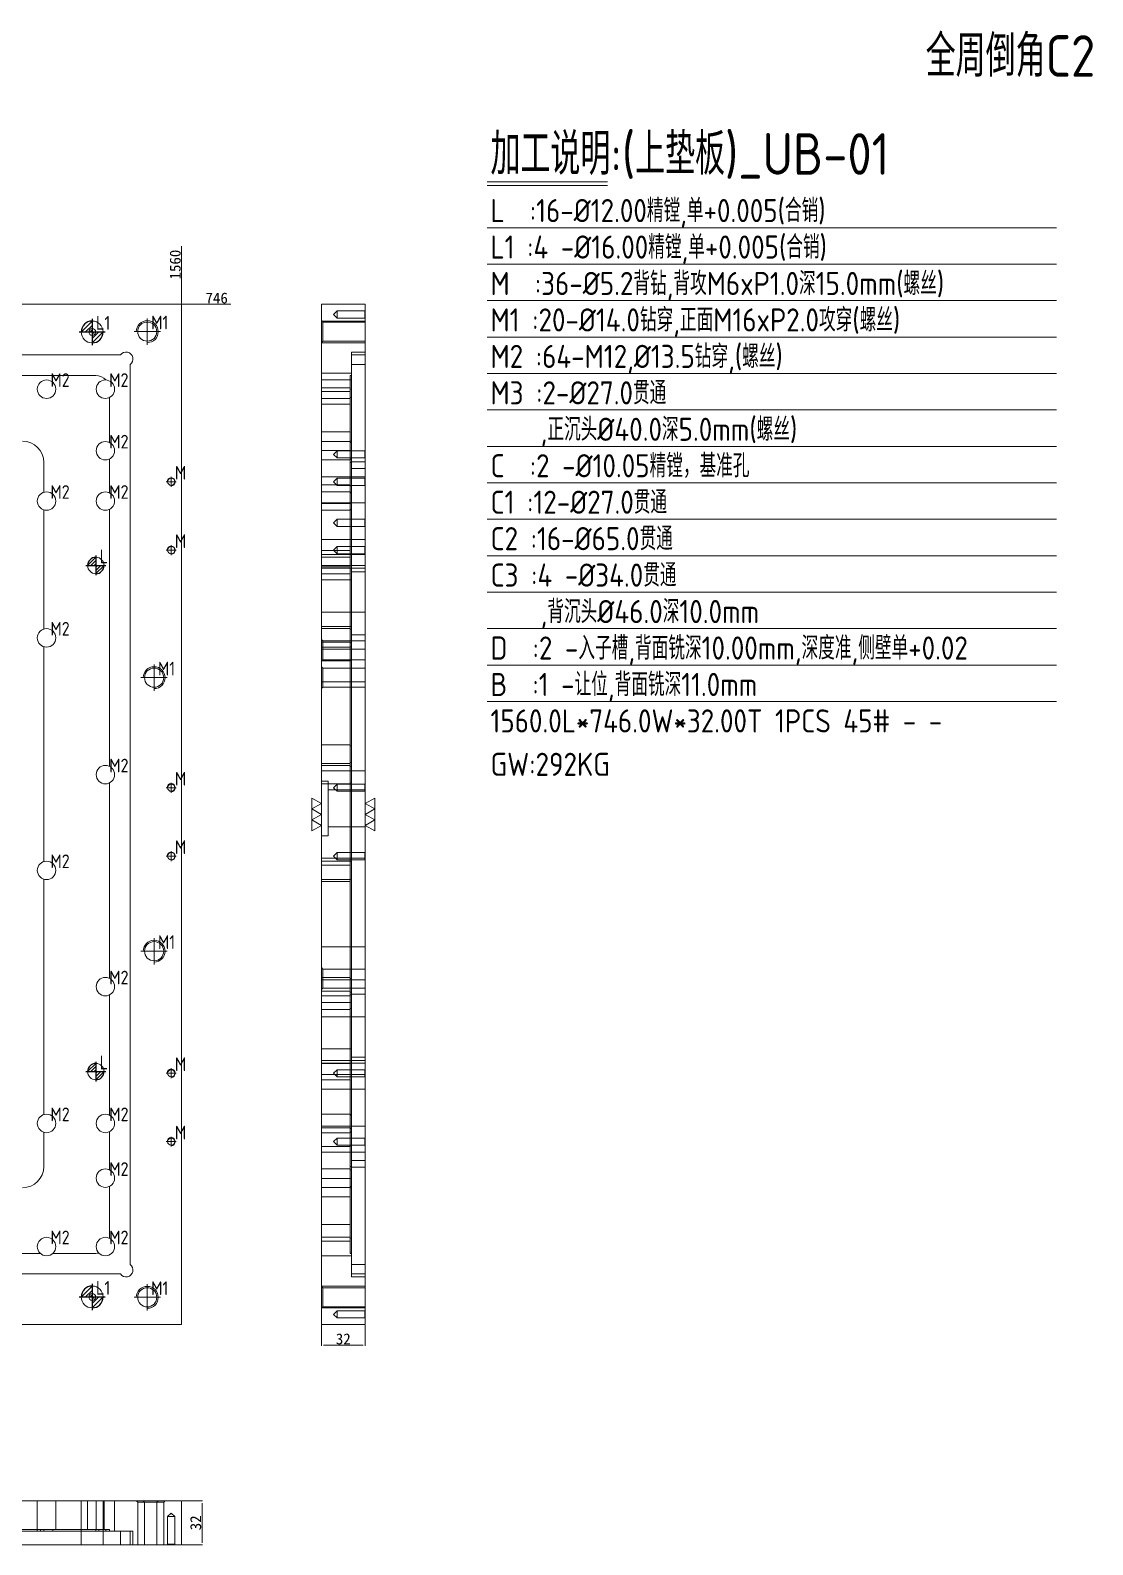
# Model space of a CAD drawing. Header units: millimetres. Extents: x 10824 to 13071, y 70439 to 71553.
# Drawn here: x 12294 to 13071, y 70446 to 71553 of the extents above; entities that cross this region are included whole.
import ezdxf

# ---------------------------------------------------------------- set-up
doc = ezdxf.new("R2010")
doc.units = ezdxf.units.MM
doc.linetypes.add('CENTER', pattern=[0])
doc.linetypes.add('DASHED', pattern=[0])
doc.layers.add('dim', color=4, linetype='Continuous')
doc.layers.add('dim_temp', color=161, linetype='Continuous', lineweight=9)
doc.layers.add('U1', color=7, linetype='Continuous', true_color=0xffffff)
doc.layers.add('UB', color=7, linetype='Continuous', true_color=0xffffff)
doc.styles.add('_PUG_ERP', font='txt')
doc.styles.add('gbenor', font='gbenor.shx', dxfattribs={"bigfont": 'gbcbig'})
doc.dimstyles.new('_PUG_ERP', dxfattribs={"dimtxt": 8, "dimasz": 1.5, "dimexe": 0.5, "dimexo": 0.5, "dimgap": 0.5, "dimtad": 1, "dimtxsty": '_PUG_ERP', "dimblk": 'CLOSEDBLANK', "dimcen": 0, "dimclrd": 4, "dimclre": 4, "dimclrt": 3, "dimazin": 3, "dimtfac": 1, "dimtmove": 0, "dimatfit": 3, "dimldrblk": 'CLOSEDBLANK', "dimlwd": 9, "dimlwe": 9})

# ---------------------------------------------------------------- blocks, each defined once
blk = doc.blocks.new('*D1268')
at = {"layer": 'Defpoints', "color": 0}
for p in [(12404.8, 71353), (12419.8, 71353), (10844.8, 70607)]:
    blk.add_point(p, dxfattribs=at)
at = {"layer": 'dim_temp', "color": 4, "lineweight": 9}
blk.add_line((12405.2, 71353), (12440.8, 71353), dxfattribs=at)
at = {"layer": 'dim_temp', "color": 3, "lineweight": 18, "insert": (12430.5, 71357.5), "char_height": 8, "attachment_point": 5, "style": '_PUG_ERP'}
blk.add_mtext('746', dxfattribs=at)
blk = doc.blocks.new('_ClosedBlank')
blk = doc.blocks.new('*D1271')
at = {"layer": 'Defpoints', "color": 0}
for p in [(12404.8, 71368), (12404.8, 71353), (10844.8, 70607)]:
    blk.add_point(p, dxfattribs=at)
at = {"layer": 'dim_temp', "color": 4, "lineweight": 9}
blk.add_line((12404.8, 71353.5), (12404.8, 71395.5), dxfattribs=at)
at = {"layer": 'dim_temp', "color": 3, "lineweight": 18, "insert": (12400.2, 71382), "char_height": 8, "attachment_point": 5, "rotation": 90, "style": '_PUG_ERP'}
blk.add_mtext('1560', dxfattribs=at)
blk = doc.blocks.new('*D1272')
at = {"layer": 'Defpoints', "color": 0}
for p in [(12404.8, 70478.1), (12404.8, 70446.1), (12419.8, 70446.1)]:
    blk.add_point(p, dxfattribs=at)
at = {"layer": 'dim_temp', "color": 4, "lineweight": 9}
for p, q in [((12405.2, 70478.1), (12420.2, 70478.1)), ((12419.8, 70476.6), (12419.8, 70447.6)), ((12405.2, 70446.1), (12420.2, 70446.1))]:
    blk.add_line(p, q, dxfattribs=at)
at = {"layer": 'dim_temp', "color": 3, "lineweight": 18, "insert": (12415.2, 70462.1), "char_height": 8, "attachment_point": 5, "rotation": 90, "style": '_PUG_ERP'}
blk.add_mtext('32', dxfattribs=at)
blk = doc.blocks.new('*D1273')
at = {"layer": 'Defpoints', "color": 0}
for p in [(12507, 70607), (12539, 70607), (12539, 70592)]:
    blk.add_point(p, dxfattribs=at)
at = {"layer": 'dim_temp', "color": 4, "lineweight": 9}
for p, q in [((12507, 70606.5), (12507, 70591.5)), ((12539, 70606.5), (12539, 70591.5)), ((12508.5, 70592), (12537.5, 70592))]:
    blk.add_line(p, q, dxfattribs=at)
at = {"layer": 'dim_temp', "color": 3, "lineweight": 18, "insert": (12523, 70596.5), "char_height": 8, "attachment_point": 5, "style": '_PUG_ERP'}
blk.add_mtext('32', dxfattribs=at)
blk = doc.blocks.new('pg_hx_L0')
at = {"color": 230}
for p, q in [((-0.6, 0), (0.6, 0)), ((-0.5, -0.003), (0, 0.497)), ((-0.3, 0), (0, 0.3)), ((-0.1, 0), (0, 0.1)), ((0, 0.6), (0, -0.6)), ((0.5, 0.003), (0, -0.497)), ((0.1, 0), (0, -0.1)), ((0.3, 0), (0, -0.3))]:
    blk.add_line(p, q, dxfattribs=at)
for start, end in [(90, 180), (270, 0)]:
    blk.add_arc((0, 0), 0.5, start, end, dxfattribs=at)
blk = doc.blocks.new('pg_hx_LLL0')
blk.add_blockref('pg_hx_L0', (0, 0))

msp = doc.modelspace()

# ---------------------------------------------------------------- linework, layer by layer
at = {"layer": 'dim', "color": 8, "linetype": 'Continuous', "lineweight": 18}
for p, q in [((12628.024, 71442.39), (12716.181, 71442.39)), ((12628.024, 71439.855), (12716.181, 71439.855)), ((12628.024, 71408.98), (13044.169, 71408.98)), ((12628.024, 71382.33), (13044.169, 71382.33)), ((12628.024, 71355.68), (13044.169, 71355.68)), ((12628.024, 71329.03), (13044.169, 71329.03)), ((12628.024, 71302.38), (13044.169, 71302.38)), ((12628.024, 71275.73), (13044.169, 71275.73)), ((12628.024, 71249.08), (13044.169, 71249.08)), ((12628.024, 71222.43), (13044.169, 71222.43)), ((12628.024, 71195.78), (13044.169, 71195.78)), ((12628.024, 71169.13), (13044.169, 71169.13)), ((12628.024, 71142.48), (13044.169, 71142.48)), ((12628.024, 71115.83), (13044.169, 71115.83)), ((12628.024, 71089.18), (13044.169, 71089.18)), ((12628.024, 71062.53), (13044.169, 71062.53))]:
    msp.add_line(p, q, dxfattribs=at)
at = {"layer": 'dim', "color": 20, "linetype": 'Continuous', "lineweight": 18}
for p, q in [((12507.047, 70988), (12500.119, 70992)), ((12500.119, 70992), (12500.119, 70968)), ((12539.047, 70988), (12545.975, 70992)), ((12545.975, 70992), (12545.975, 70968)), ((12507.047, 70988), (12500.119, 70984)), ((12507.047, 70980), (12500.119, 70984)), ((12539.047, 70988), (12545.975, 70984)), ((12539.047, 70980), (12545.975, 70984)), ((12507.047, 70980), (12500.119, 70976)), ((12507.047, 70972), (12500.119, 70976)), ((12507.047, 70972), (12500.119, 70968)), ((12539.047, 70980), (12545.975, 70976)), ((12539.047, 70972), (12545.975, 70976)), ((12539.047, 70972), (12545.975, 70968))]:
    msp.add_line(p, q, dxfattribs=at)
at = {"layer": 'UB', "color": 135, "linetype": 'Continuous', "lineweight": 18}
for p, q in [((10844.75, 71353), (12404.75, 71353)), ((12404.75, 71353), (12404.75, 70607)), ((12507.047, 71353), (12507.047, 70607)), ((12507.047, 71353), (12539.047, 71353)), ((12539.047, 71353), (12539.047, 70607)), ((12404.75, 70607), (10844.75, 70607)), ((12539.047, 70607), (12507.047, 70607)), ((12404.75, 70478.112), (10844.75, 70478.112)), ((12404.75, 70446.112), (12404.75, 70478.112)), ((12404.75, 70446.112), (10844.75, 70446.112))]:
    msp.add_line(p, q, dxfattribs=at)
at = {"layer": 'UB', "color": 5, "linetype": 'DASHED', "lineweight": 13, "ltscale": 1.591581}
for p, q in [((12518.467, 71348.103), (12515.864, 71345.5)), ((12538.65, 71348.103), (12518.467, 71348.103)), ((12518.467, 71348.103), (12518.467, 71345.5)), ((12539.047, 71348.5), (12538.65, 71348.103)), ((12538.65, 71345.5), (12538.65, 71348.103)), ((12508.044, 71340.003), (12507.047, 71341)), ((12539.047, 71340.003), (12508.044, 71340.003)), ((12508.044, 71333), (12508.044, 71340.003)), ((12515.864, 71345.5), (12518.467, 71342.897)), ((12518.467, 71345.5), (12518.467, 71342.897)), ((12518.467, 71342.897), (12538.65, 71342.897)), ((12538.65, 71342.897), (12538.65, 71345.5)), ((12538.65, 71342.897), (12539.047, 71342.5)), ((12507.047, 71325), (12508.044, 71325.997)), ((12508.044, 71325.997), (12508.044, 71333)), ((12508.044, 71325.997), (12539.047, 71325.997)), ((12518.467, 71245.803), (12515.864, 71243.2)), ((12515.864, 71243.2), (12518.467, 71240.597)), ((12538.65, 71245.803), (12518.467, 71245.803)), ((12518.467, 71245.803), (12518.467, 71240.597)), ((12518.467, 71240.597), (12538.65, 71240.597)), ((12539.047, 71246.2), (12538.65, 71245.803)), ((12538.65, 71240.597), (12538.65, 71245.803)), ((12538.65, 71240.597), (12539.047, 71240.2)), ((12518.467, 71225.803), (12515.864, 71223.2)), ((12538.65, 71225.803), (12518.467, 71225.803)), ((12518.467, 71225.803), (12518.467, 71220.597)), ((12539.047, 71226.2), (12538.65, 71225.803)), ((12538.65, 71220.597), (12538.65, 71225.803)), ((12515.864, 71223.2), (12518.467, 71220.597)), ((12518.467, 71220.597), (12538.65, 71220.597)), ((12538.65, 71220.597), (12539.047, 71220.2)), ((12518.467, 71195.803), (12515.864, 71193.2)), ((12515.864, 71193.2), (12518.467, 71190.597)), ((12538.65, 71195.803), (12518.467, 71195.803)), ((12518.467, 71190.597), (12518.467, 71195.803)), ((12539.047, 71196.2), (12538.65, 71195.803)), ((12538.65, 71195.803), (12538.65, 71190.597)), ((12518.467, 71190.597), (12538.65, 71190.597)), ((12538.65, 71190.597), (12539.047, 71190.2)), ((12518.467, 71175.803), (12515.864, 71173.2)), ((12515.864, 71173.2), (12518.467, 71170.597)), ((12538.65, 71175.803), (12518.467, 71175.803)), ((12518.467, 71170.597), (12518.467, 71175.803)), ((12518.467, 71170.597), (12538.65, 71170.597)), ((12539.047, 71176.2), (12538.65, 71175.803)), ((12538.65, 71175.803), (12538.65, 71170.597)), ((12538.65, 71170.597), (12539.047, 71170.2)), ((12508.044, 71107.003), (12507.047, 71108)), ((12539.047, 71107.003), (12508.044, 71107.003)), ((12508.044, 71100), (12508.044, 71107.003)), ((12507.047, 71092), (12508.044, 71092.997)), ((12508.044, 71092.997), (12508.044, 71100)), ((12508.044, 71092.997), (12539.047, 71092.997)), ((12508.044, 71087.003), (12507.047, 71088)), ((12539.047, 71087.003), (12508.044, 71087.003)), ((12508.044, 71080), (12508.044, 71087.003)), ((12507.047, 71072), (12508.044, 71072.997)), ((12508.044, 71072.997), (12508.044, 71080)), ((12508.044, 71072.997), (12539.047, 71072.997)), ((12518.467, 71002.103), (12515.864, 70999.5)), ((12515.864, 70999.5), (12518.467, 70996.897)), ((12538.65, 71002.103), (12518.467, 71002.103)), ((12518.467, 71002.103), (12518.467, 70996.897)), ((12518.467, 70996.897), (12538.65, 70996.897)), ((12539.047, 71002.5), (12538.65, 71002.103)), ((12538.65, 70996.897), (12538.65, 71002.103)), ((12538.65, 70996.897), (12539.047, 70996.5)), ((12518.467, 70952.103), (12515.864, 70949.5)), ((12515.864, 70949.5), (12518.467, 70946.897)), ((12538.65, 70952.103), (12518.467, 70952.103)), ((12518.467, 70946.897), (12518.467, 70952.103)), ((12539.047, 70952.5), (12538.65, 70952.103)), ((12538.65, 70952.103), (12538.65, 70946.897)), ((12518.467, 70946.897), (12538.65, 70946.897)), ((12538.65, 70946.897), (12539.047, 70946.5)), ((12508.044, 70867.003), (12507.047, 70868)), ((12539.047, 70867.003), (12508.044, 70867.003)), ((12508.044, 70860), (12508.044, 70867.003)), ((12508.044, 70852.997), (12508.044, 70860)), ((12507.047, 70852), (12508.044, 70852.997)), ((12508.044, 70852.997), (12539.047, 70852.997)), ((12518.467, 70793.403), (12515.864, 70790.8)), ((12538.65, 70793.403), (12518.467, 70793.403)), ((12518.467, 70793.403), (12518.467, 70788.197)), ((12539.047, 70793.8), (12538.65, 70793.403)), ((12538.65, 70788.197), (12538.65, 70793.403)), ((12515.864, 70790.8), (12518.467, 70788.197)), ((12518.467, 70788.197), (12538.65, 70788.197)), ((12538.65, 70788.197), (12539.047, 70787.8)), ((12518.467, 70743.403), (12515.864, 70740.8)), ((12515.864, 70740.8), (12518.467, 70738.197)), ((12538.65, 70743.403), (12518.467, 70743.403)), ((12518.467, 70738.197), (12518.467, 70743.403)), ((12518.467, 70738.197), (12538.65, 70738.197)), ((12539.047, 70743.8), (12538.65, 70743.403)), ((12538.65, 70743.403), (12538.65, 70738.197)), ((12538.65, 70738.197), (12539.047, 70737.8)), ((12508.044, 70634.003), (12507.047, 70635)), ((12539.047, 70634.003), (12508.044, 70634.003)), ((12508.044, 70627), (12508.044, 70634.003)), ((12508.044, 70619.997), (12508.044, 70627)), ((12507.047, 70619), (12508.044, 70619.997)), ((12508.044, 70619.997), (12539.047, 70619.997)), ((12518.467, 70617.103), (12515.864, 70614.5)), ((12538.65, 70617.103), (12518.467, 70617.103)), ((12518.467, 70617.103), (12518.467, 70614.5)), ((12539.047, 70617.5), (12538.65, 70617.103)), ((12538.65, 70614.5), (12538.65, 70617.103)), ((12515.864, 70614.5), (12518.467, 70611.897)), ((12518.467, 70614.5), (12518.467, 70611.897)), ((12518.467, 70611.897), (12538.65, 70611.897)), ((12538.65, 70611.897), (12538.65, 70614.5)), ((12538.65, 70611.897), (12539.047, 70611.5)), ((12371.75, 70478.112), (12372.747, 70477.115)), ((12372.747, 70477.115), (12372.747, 70446.112)), ((12386.753, 70477.115), (12372.747, 70477.115)), ((12376.75, 70478.112), (12377.747, 70477.115)), ((12377.747, 70477.115), (12377.747, 70446.112)), ((12386.753, 70477.115), (12387.75, 70478.112)), ((12386.753, 70446.112), (12386.753, 70477.115)), ((12391.753, 70477.115), (12386.753, 70477.115)), ((12391.753, 70477.115), (12392.75, 70478.112)), ((12391.753, 70446.112), (12391.753, 70477.115)), ((12397.25, 70469.295), (12394.647, 70466.692)), ((12394.647, 70466.692), (12394.647, 70446.509)), ((12394.647, 70466.692), (12399.853, 70466.692)), ((12399.853, 70466.692), (12397.25, 70469.295)), ((12399.853, 70446.509), (12399.853, 70466.692)), ((12394.647, 70446.509), (12394.25, 70446.112)), ((12394.647, 70446.509), (12399.853, 70446.509)), ((12400.25, 70446.112), (12399.853, 70446.509))]:
    msp.add_line(p, q, dxfattribs=at)
at = {"layer": 'UB', "color": 1, "linetype": 'CENTER', "lineweight": 18, "ltscale": 1.591581}
for p, q in [((12379.75, 71323.4), (12379.75, 71342.6)), ((12370.15, 71333), (12389.35, 71333)), ((12397.25, 71219.6), (12397.25, 71226.8)), ((12393.65, 71223.2), (12400.85, 71223.2)), ((12393.65, 71173.2), (12400.85, 71173.2)), ((12397.25, 71169.6), (12397.25, 71176.8)), ((12384.75, 71070.4), (12384.75, 71089.6)), ((12375.15, 71080), (12394.35, 71080)), ((12397.25, 70995.9), (12397.25, 71003.1)), ((12393.65, 70999.5), (12400.85, 70999.5)), ((12393.65, 70949.5), (12400.85, 70949.5)), ((12397.25, 70945.9), (12397.25, 70953.1)), ((12384.75, 70870.4), (12384.75, 70889.6)), ((12375.15, 70880), (12394.35, 70880)), ((12397.25, 70787.2), (12397.25, 70794.4)), ((12393.65, 70790.8), (12400.85, 70790.8)), ((12393.65, 70740.8), (12400.85, 70740.8)), ((12397.25, 70737.2), (12397.25, 70744.4)), ((12370.15, 70627), (12389.35, 70627)), ((12379.75, 70617.4), (12379.75, 70636.6))]:
    msp.add_line(p, q, dxfattribs=at)
at = {"layer": 'UB', "color": 135, "linetype": 'DASHED', "lineweight": 13, "ltscale": 1.591581}
for p, q in [((12539.047, 71340.749), (12507.047, 71340.749)), ((12507.047, 71324.749), (12539.047, 71324.749)), ((12528.047, 71291.9), (12507.047, 71291.9)), ((12529.047, 71300.9), (12528.047, 71300.9)), ((12507.047, 71279.9), (12528.047, 71279.9)), ((12529.047, 71252.9), (12528.047, 71252.9)), ((12529.047, 71237.9), (12539.047, 71237.9)), ((12539.047, 71226.9), (12507.047, 71226.9)), ((12539.047, 71207.9), (12507.047, 71207.9)), ((12507.047, 71180.9), (12539.047, 71180.9)), ((12528.047, 71173.019), (12507.047, 71173.019)), ((12539.047, 71170.025), (12507.047, 71170.025)), ((12528.047, 71168.019), (12507.047, 71168.019)), ((12507.047, 71161.9), (12539.047, 71161.9)), ((12507.047, 71161.019), (12528.047, 71161.019)), ((12507.047, 71159.975), (12539.047, 71159.975)), ((12507.047, 71156.019), (12528.047, 71156.019)), ((12529.047, 71151.4), (12507.047, 71151.4)), ((12539.047, 71157.4), (12529.047, 71157.4)), ((12539.047, 71127.9), (12507.047, 71127.9)), ((12507.047, 71117.4), (12529.047, 71117.4)), ((12529.047, 71111.4), (12539.047, 71111.4)), ((12507.047, 71100.9), (12539.047, 71100.9)), ((12539.047, 71076.9), (12507.047, 71076.9)), ((12507.047, 71011.9), (12539.047, 71011.9)), ((12512.047, 71004.4), (12507.047, 71004.4)), ((12512.047, 71004.4), (12512.047, 70964.4)), ((12539.047, 70997.9), (12512.047, 70997.9)), ((12512.047, 70970.9), (12539.047, 70970.9)), ((12507.047, 70964.4), (12512.047, 70964.4)), ((12539.047, 70948.1), (12507.047, 70948.1)), ((12528.047, 70943.019), (12507.047, 70943.019)), ((12507.047, 70931.019), (12528.047, 70931.019)), ((12507.047, 70883.1), (12539.047, 70883.1)), ((12539.047, 70859.1), (12507.047, 70859.1)), ((12539.047, 70848.6), (12529.047, 70848.6)), ((12529.047, 70842.6), (12507.047, 70842.6)), ((12507.047, 70832.1), (12539.047, 70832.1)), ((12507.047, 70808.6), (12529.047, 70808.6)), ((12539.047, 70800.025), (12507.047, 70800.025)), ((12539.047, 70798.1), (12507.047, 70798.1)), ((12528.047, 70798.019), (12507.047, 70798.019)), ((12529.047, 70802.6), (12539.047, 70802.6)), ((12507.047, 70789.975), (12539.047, 70789.975)), ((12507.047, 70786.019), (12528.047, 70786.019)), ((12539.047, 70779.1), (12507.047, 70779.1)), ((12507.047, 70752.1), (12539.047, 70752.1)), ((12507.047, 70733.1), (12539.047, 70733.1)), ((12539.047, 70722.1), (12529.047, 70722.1)), ((12529.047, 70707.1), (12528.047, 70707.1)), ((12528.047, 70680.1), (12507.047, 70680.1)), ((12507.047, 70668.1), (12528.047, 70668.1)), ((12528.047, 70659.1), (12529.047, 70659.1)), ((12539.047, 70635.251), (12507.047, 70635.251)), ((12507.047, 70619.251), (12539.047, 70619.251)), ((12331.497, 70478.112), (12331.497, 70446.112)), ((12336.15, 70478.112), (12336.15, 70457.112)), ((12347.497, 70446.112), (12347.497, 70478.112)), ((12348.15, 70457.112), (12348.15, 70478.112)), ((12304.15, 70456.112), (12304.15, 70457.112))]:
    msp.add_line(p, q, dxfattribs=at)
at = {"layer": 'UB', "color": 2, "linetype": 'DASHED', "lineweight": 13, "ltscale": 1.591581}
for p, q in [((12360.198, 71315.9), (10889.302, 71315.9)), ((12367.15, 70651.052), (12367.15, 71308.948)), ((12529.047, 70651.052), (12529.047, 71308.948)), ((10889.302, 70644.1), (12360.198, 70644.1)), ((10889.302, 70456.112), (12360.198, 70456.112))]:
    msp.add_line(p, q, dxfattribs=at)
at = {"layer": 'UB', "color": 31, "linetype": 'DASHED', "lineweight": 13, "ltscale": 1.591581}
for p, q in [((12539.047, 71318.072), (12529.047, 71318.072)), ((12529.047, 71318.072), (12529.047, 71308.948)), ((12529.047, 71315.9), (12539.047, 71315.9)), ((12529.047, 71302.654), (12507.047, 71302.654)), ((12539.047, 71308.948), (12529.047, 71308.948)), ((12342.15, 71300.9), (12264.69, 71300.9)), ((12528.047, 71297.654), (12507.047, 71297.654)), ((12528.047, 71300.9), (12528.047, 71297.643)), ((12528.047, 71297.643), (12528.047, 71284.849)), ((12529.047, 71297.643), (12528.047, 71297.643)), ((12352.15, 71284.849), (12352.15, 71251.951)), ((12507.047, 71289.147), (12528.047, 71289.147)), ((12507.047, 71284.147), (12528.047, 71284.147)), ((12528.047, 71284.849), (12528.047, 71251.951)), ((12528.047, 71284.849), (12529.047, 71284.849)), ((12528.047, 71259.654), (12507.047, 71259.654)), ((12528.047, 71252.654), (12507.047, 71252.654)), ((12528.047, 71252.9), (12529.047, 71252.9)), ((12529.047, 71251.951), (12528.047, 71251.951)), ((12528.047, 71251.95), (12528.047, 71239.85)), ((12304.15, 71215.551), (12304.15, 71237.293)), ((12352.15, 71239.849), (12352.15, 71215.151)), ((12507.047, 71246.147), (12529.047, 71246.147)), ((12507.047, 71239.147), (12528.047, 71239.147)), ((12528.047, 71239.849), (12528.047, 71215.151)), ((12528.047, 71239.849), (12529.047, 71239.849)), ((12528.047, 71220.853), (12507.047, 71220.853)), ((12528.047, 71215.853), (12507.047, 71215.853)), ((12528.047, 71220.551), (12529.047, 71220.551)), ((12528.047, 71220.151), (12529.047, 71220.151)), ((12529.047, 71215.551), (12528.047, 71215.551)), ((12529.047, 71215.151), (12528.047, 71215.151)), ((12528.047, 71215.15), (12528.047, 71203.05)), ((12304.15, 71115.551), (12304.15, 71202.649)), ((12352.15, 71203.049), (12352.15, 71015.151)), ((12507.047, 71207.346), (12528.047, 71207.346)), ((12507.047, 71202.346), (12528.047, 71202.346)), ((12529.047, 71208.049), (12528.047, 71208.049)), ((12529.047, 71207.649), (12528.047, 71207.649)), ((12528.047, 71203.049), (12528.047, 71015.151)), ((12528.047, 71203.049), (12529.047, 71203.049)), ((12528.047, 71202.649), (12529.047, 71202.649)), ((12528.047, 71115.853), (12507.047, 71115.853)), ((12529.047, 71115.551), (12528.047, 71115.551)), ((12304.15, 70945.551), (12304.15, 71102.649)), ((12528.047, 71105.853), (12507.047, 71105.853)), ((12528.047, 71105.551), (12529.047, 71105.551)), ((12528.047, 71102.649), (12529.047, 71102.649)), ((12507.047, 71102.346), (12528.047, 71102.346)), ((12507.047, 71092.346), (12528.047, 71092.346)), ((12529.047, 71092.649), (12528.047, 71092.649)), ((12528.047, 71030.853), (12507.047, 71030.853)), ((12528.047, 71030.151), (12529.047, 71030.151)), ((12507.047, 71017.346), (12528.047, 71017.346)), ((12528.047, 71015.853), (12507.047, 71015.853)), ((12529.047, 71018.049), (12528.047, 71018.049)), ((12529.047, 71015.151), (12528.047, 71015.151)), ((12528.047, 71015.15), (12528.047, 71003.05)), ((12352.15, 71003.049), (12352.15, 70860.151)), ((12528.047, 71003.049), (12528.047, 70860.151)), ((12528.047, 71003.049), (12529.047, 71003.049)), ((12507.047, 71002.346), (12528.047, 71002.346)), ((12528.047, 70945.853), (12507.047, 70945.853)), ((12529.047, 70945.551), (12528.047, 70945.551)), ((12304.15, 70760.551), (12304.15, 70932.649)), ((12507.047, 70932.346), (12528.047, 70932.346)), ((12528.047, 70932.649), (12529.047, 70932.649)), ((12528.047, 70860.853), (12507.047, 70860.853)), ((12529.047, 70860.151), (12528.047, 70860.151)), ((12528.047, 70860.15), (12528.047, 70848.05)), ((12352.15, 70848.049), (12352.15, 70760.151)), ((12528.047, 70850.853), (12507.047, 70850.853)), ((12528.047, 70850.151), (12529.047, 70850.151)), ((12528.047, 70848.049), (12528.047, 70760.151)), ((12528.047, 70848.049), (12529.047, 70848.049)), ((12507.047, 70847.346), (12528.047, 70847.346)), ((12507.047, 70837.346), (12528.047, 70837.346)), ((12529.047, 70838.049), (12528.047, 70838.049)), ((12528.047, 70760.853), (12507.047, 70760.853)), ((12529.047, 70760.551), (12528.047, 70760.551)), ((12529.047, 70760.151), (12528.047, 70760.151)), ((12528.047, 70760.15), (12528.047, 70748.05)), ((12528.047, 70750.853), (12507.047, 70750.853)), ((12528.047, 70750.551), (12529.047, 70750.551)), ((12528.047, 70750.151), (12529.047, 70750.151)), ((12304.15, 70722.707), (12304.15, 70747.649)), ((12352.15, 70748.049), (12352.15, 70720.151)), ((12507.047, 70747.346), (12528.047, 70747.346)), ((12507.047, 70737.346), (12528.047, 70737.346)), ((12528.047, 70748.049), (12528.047, 70720.151)), ((12528.047, 70748.049), (12529.047, 70748.049)), ((12528.047, 70747.649), (12529.047, 70747.649)), ((12529.047, 70738.049), (12528.047, 70738.049)), ((12529.047, 70737.649), (12528.047, 70737.649)), ((12528.047, 70720.853), (12507.047, 70720.853)), ((12529.047, 70720.151), (12528.047, 70720.151)), ((12528.047, 70720.15), (12528.047, 70708.05)), ((12352.15, 70708.049), (12352.15, 70670.151)), ((12529.047, 70713.853), (12507.047, 70713.853)), ((12507.047, 70707.346), (12528.047, 70707.346)), ((12528.047, 70708.049), (12528.047, 70670.151)), ((12528.047, 70708.049), (12529.047, 70708.049)), ((12529.047, 70707.1), (12528.047, 70707.1)), ((12507.047, 70700.346), (12528.047, 70700.346)), ((12528.047, 70670.853), (12507.047, 70670.853)), ((12528.047, 70670.151), (12528.047, 70659.346)), ((12529.047, 70670.151), (12528.047, 70670.151)), ((12269.69, 70659.1), (12301.61, 70659.1)), ((12310.69, 70659.1), (12342.15, 70659.1)), ((12507.047, 70657.346), (12529.047, 70657.346)), ((12528.047, 70659.346), (12528.047, 70659.1)), ((12528.047, 70659.346), (12529.047, 70659.346)), ((12529.047, 70641.928), (12529.047, 70651.052)), ((12529.047, 70651.052), (12539.047, 70651.052)), ((12539.047, 70644.1), (12529.047, 70644.1)), ((12529.047, 70641.928), (12539.047, 70641.928)), ((12299.397, 70478.112), (12299.397, 70457.112)), ((12312.904, 70457.112), (12312.904, 70478.112)), ((12342.397, 70478.112), (12342.397, 70457.112)), ((12355.904, 70456.112), (12355.904, 70478.112)), ((12269.69, 70457.112), (12301.61, 70457.112)), ((12299.397, 70457.113), (12299.397, 70456.112)), ((12310.69, 70457.112), (12301.61, 70457.112)), ((12301.61, 70457.112), (12301.61, 70456.112)), ((12310.69, 70457.112), (12342.15, 70457.112)), ((12310.69, 70456.112), (12310.69, 70457.112)), ((12344.353, 70457.112), (12342.15, 70457.112)), ((12344.353, 70457.112), (12344.353, 70456.112)), ((12352.15, 70457.112), (12344.353, 70457.112)), ((12349.535, 70456.112), (12349.535, 70457.112)), ((12352.15, 70456.112), (12352.15, 70457.112)), ((12369.322, 70456.112), (12360.198, 70456.112)), ((12360.198, 70446.112), (12360.198, 70456.112)), ((12367.15, 70456.112), (12367.15, 70446.112)), ((12369.322, 70446.112), (12369.322, 70456.112))]:
    msp.add_line(p, q, dxfattribs=at)
at = {"layer": 'UB', "color": 155, "linetype": 'DASHED', "lineweight": 13, "ltscale": 1.591581}
for p, q in [((12529.047, 71290.9), (12528.047, 71290.9)), ((12529.047, 71237.293), (12528.047, 71237.293)), ((12529.047, 71237.293), (12528.047, 71237.293)), ((12529.047, 71232.9), (12539.047, 71232.9)), ((12539.047, 71232.9), (12529.047, 71232.9)), ((12539.047, 70727.1), (12529.047, 70727.1)), ((12529.047, 70727.1), (12539.047, 70727.1)), ((12529.047, 70722.707), (12528.047, 70722.707)), ((12529.047, 70722.707), (12528.047, 70722.707)), ((12342.15, 70456.112), (12342.15, 70457.112)), ((12342.15, 70457.112), (12342.15, 70456.112))]:
    msp.add_line(p, q, dxfattribs=at)
at = {"layer": 'UB', "color": 1, "linetype": 'Continuous', "lineweight": 18}
for centre, radius in [((12339.497, 71332.749), 8), ((12342.15, 71162.019), 6), ((12342.15, 70792.019), 6), ((12339.497, 70627.251), 8)]:
    msp.add_circle(centre, radius, dxfattribs=at)
at = {"layer": 'UB', "color": 42, "linetype": 'Continuous', "lineweight": 18}
for centre, radius in [((12339.497, 71332.749), 2.5), ((12379.75, 71333), 7.003), ((12306.15, 71290.9), 6.753), ((12349.15, 71290.9), 6.753), ((12349.15, 71245.9), 6.753), ((12306.15, 71209.1), 6.753), ((12349.15, 71209.1), 6.753), ((12306.15, 71109.1), 6.753), ((12384.75, 71080), 7.003), ((12349.15, 71009.1), 6.753), ((12306.15, 70939.1), 6.753), ((12384.75, 70880), 7.003), ((12349.15, 70854.1), 6.753), ((12306.15, 70754.1), 6.753), ((12349.15, 70754.1), 6.753), ((12349.15, 70714.1), 6.753), ((12306.15, 70664.1), 6.753), ((12349.15, 70664.1), 6.753), ((12339.497, 70627.251), 2.5), ((12379.75, 70627), 7.003)]:
    msp.add_circle(centre, radius, dxfattribs=at)
at = {"layer": 'UB', "color": 30, "linetype": 'DASHED', "lineweight": 13, "ltscale": 1.591581}
for centre in [(12397.25, 71223.2), (12397.25, 71173.2), (12397.25, 70999.5), (12397.25, 70949.5), (12397.25, 70790.8), (12397.25, 70740.8)]:
    msp.add_circle(centre, 2.603, dxfattribs=at)
at = {"layer": 'UB', "color": 42, "linetype": 'Continuous', "lineweight": 18}
for centre in [(12379.75, 71333), (12384.75, 71080), (12384.75, 70880), (12379.75, 70627)]:
    msp.add_arc(centre, 8, 270, 180, dxfattribs=at)
at = {"layer": 'UB', "color": 2, "linetype": 'DASHED', "lineweight": 13, "ltscale": 1.591581}
for centre, start, end in [((12364.322, 71313.072), 304.449902, 145.550098), ((12364.322, 70646.928), 214.449902, 55.550098)]:
    msp.add_arc(centre, 5, start, end, dxfattribs=at)
at = {"layer": 'UB', "color": 31, "linetype": 'DASHED', "lineweight": 13, "ltscale": 1.591581}
for centre, radius, start, end in [((12342.15, 71290.9), 10, 42.396061, 90), ((12288.543, 71237.293), 15.607, 0, 90), ((12288.543, 70722.707), 15.607, 270, 0), ((12342.15, 70669.1), 10, 270, 282.729166)]:
    msp.add_arc(centre, radius, start, end, dxfattribs=at)
at = {"layer": 'UB', "color": 30, "linetype": 'DASHED', "lineweight": 18, "ltscale": 1.591581}
for centre in [(12397.25, 71223.2), (12397.25, 71173.2), (12397.25, 70999.5), (12397.25, 70949.5), (12397.25, 70790.8), (12397.25, 70740.8)]:
    msp.add_arc(centre, 3, 270, 180, dxfattribs=at)

# ---------------------------------------------------------------- block references
at = {"layer": 'UB', "lineweight": 18, "ltscale": 1.591581}
for p, xscale, yscale, zscale in [((12339.497, 71332.749), 16, 16, 16), ((12342.15, 71162.019), 12, 12, 12), ((12342.15, 70792.019), 12, 12, 12), ((12339.497, 70627.251), 16, 16, 16)]:
    msp.add_blockref('pg_hx_LLL0', p, dxfattribs=dict(at, xscale=xscale, yscale=yscale, zscale=zscale))

# ---------------------------------------------------------------- texts
at = {"layer": 'dim', "color": 4, "lineweight": 18, "style": 'gbenor'}
for s, height, p in [('加工说明:(上垫板)_UB-01', 30.42, (12630.557, 71447.64)), ('M  :36-%%c5.2背钻,背攻M6xP1.0深15.0mm(螺丝)', 16.9, (12630.559, 71359.724)), ('M1 :20-%%c14.0钻穿,正面M16xP2.0攻穿(螺丝)', 16.9, (12630.559, 71333.074)), ('L1', 10, (12342.297, 71334.4)), ('M1', 10, (12382.55, 71334.651)), ('M2 :64-M12,%%c13.5钻穿,(螺丝)', 16.9, (12630.559, 71306.424)), ('M2', 10, (12308.925, 71292.538)), ('M2', 10, (12351.925, 71292.538)), ('M3 :2-%%c27.0贯通', 16.9, (12630.559, 71279.774)), ('    ,正沉头%%c40.0深5.0mm(螺丝)', 16.9, (12630.559, 71253.124)), ('M2', 10, (12351.925, 71247.538)), ('C  :2 -%%c10.05精镗，基准孔', 16.9, (12630.559, 71226.474)), ('M', 10, (12399.95, 71224.801)), ('M2', 10, (12308.925, 71210.738)), ('M2', 10, (12351.925, 71210.738)), ('C1 :12-%%c27.0贯通', 16.9, (12630.559, 71199.824)), ('C2 :16-%%c65.0贯通', 16.9, (12630.559, 71173.174)), ('M', 10, (12399.95, 71174.801)), ('L', 10, (12344.91, 71163.65)), ('C3 :4 -%%c34.0贯通', 16.9, (12630.559, 71146.524)), ('    ,背沉头%%c46.0深10.0mm', 16.9, (12630.559, 71119.874)), ('M2', 10, (12308.925, 71110.738)), ('D  :2 -入子槽,背面铣深10.00mm,深度准,侧壁单+0.02', 16.9, (12630.559, 71093.224)), ('M1', 10, (12387.55, 71081.651)), ('B  :1 -让位,背面铣深11.0mm', 16.9, (12630.559, 71066.574)), ('1560.0L*746.0W*32.00T 1PCS 45# - - ', 16.9, (12630.559, 71039.924)), ('GW:292KG ', 16.9, (12630.559, 71008.204)), ('M2', 10, (12351.925, 71010.738)), ('M', 10, (12399.95, 71001.101)), ('M', 10, (12399.95, 70951.101)), ('M2', 10, (12308.925, 70940.738)), ('M1', 10, (12387.55, 70881.651)), ('M2', 10, (12351.925, 70855.738)), ('L', 10, (12344.91, 70793.65)), ('M', 10, (12399.95, 70792.401)), ('M2', 10, (12308.925, 70755.738)), ('M2', 10, (12351.925, 70755.738)), ('M', 10, (12399.95, 70742.401)), ('M2', 10, (12351.925, 70715.738)), ('M2', 10, (12308.925, 70665.738)), ('M2', 10, (12351.925, 70665.738)), ('L1', 10, (12342.297, 70628.902)), ('M1', 10, (12382.55, 70628.651))]:
    msp.add_text(s, height=height, dxfattribs=at).set_placement(p)
at = {"layer": 'dim', "color": 3, "lineweight": 18, "style": 'gbenor'}
msp.add_text('L  :16-%%c12.00精镗,单+0.005(合销)', height=16.9, dxfattribs=at).set_placement((12630.559, 71413.024))
at = {"layer": 'dim', "color": 3, "linetype": 'CENTER', "lineweight": 18, "style": 'gbenor'}
msp.add_text('L1 :4 -%%c16.00精镗,单+0.005(合销)', height=16.9, dxfattribs=at).set_placement((12630.559, 71386.374))
at = {"layer": 'U1', "color": 3, "lineweight": 18, "style": 'gbenor'}
msp.add_text('全周倒角C2', height=30.42, dxfattribs=at).set_placement((12948.589, 71519.299))

# ---------------------------------------------------------------- dimensions: what is measured, and where the dimension line sits
at = {"layer": 'dim_temp', "lineweight": 18}
for offset, dtype, picture, middle in [((0, 15), 1, '*D1271', (12400.25, 71382.024)), ((15, 0), 0, '*D1268', (12430.536, 71357.5))]:
    dim = msp.add_ordinate_dim(feature_location=(12404.75, 71353), offset=offset, dtype=dtype, origin=(10844.75, 70607), dimstyle='_PUG_ERP', dxfattribs=at)
    dim.commit()
    dim.dimension.update_dxf_attribs({"geometry": picture, "text_midpoint": middle})
dim = msp.add_linear_dim(base=(12539.047, 70592), p1=(12507.047, 70607), p2=(12539.047, 70607), dimstyle='_PUG_ERP', dxfattribs=at)
dim.commit()
dim.dimension.update_dxf_attribs({"geometry": '*D1273', "text_midpoint": (12523.047, 70596.5)})
dim = msp.add_linear_dim(base=(12419.75, 70446.112), p1=(12404.75, 70478.112), p2=(12404.75, 70446.112), angle=90, dimstyle='_PUG_ERP', dxfattribs=at)
dim.commit()
dim.dimension.update_dxf_attribs({"geometry": '*D1272', "text_midpoint": (12415.25, 70462.112)})

doc.saveas('drawing.dxf')
